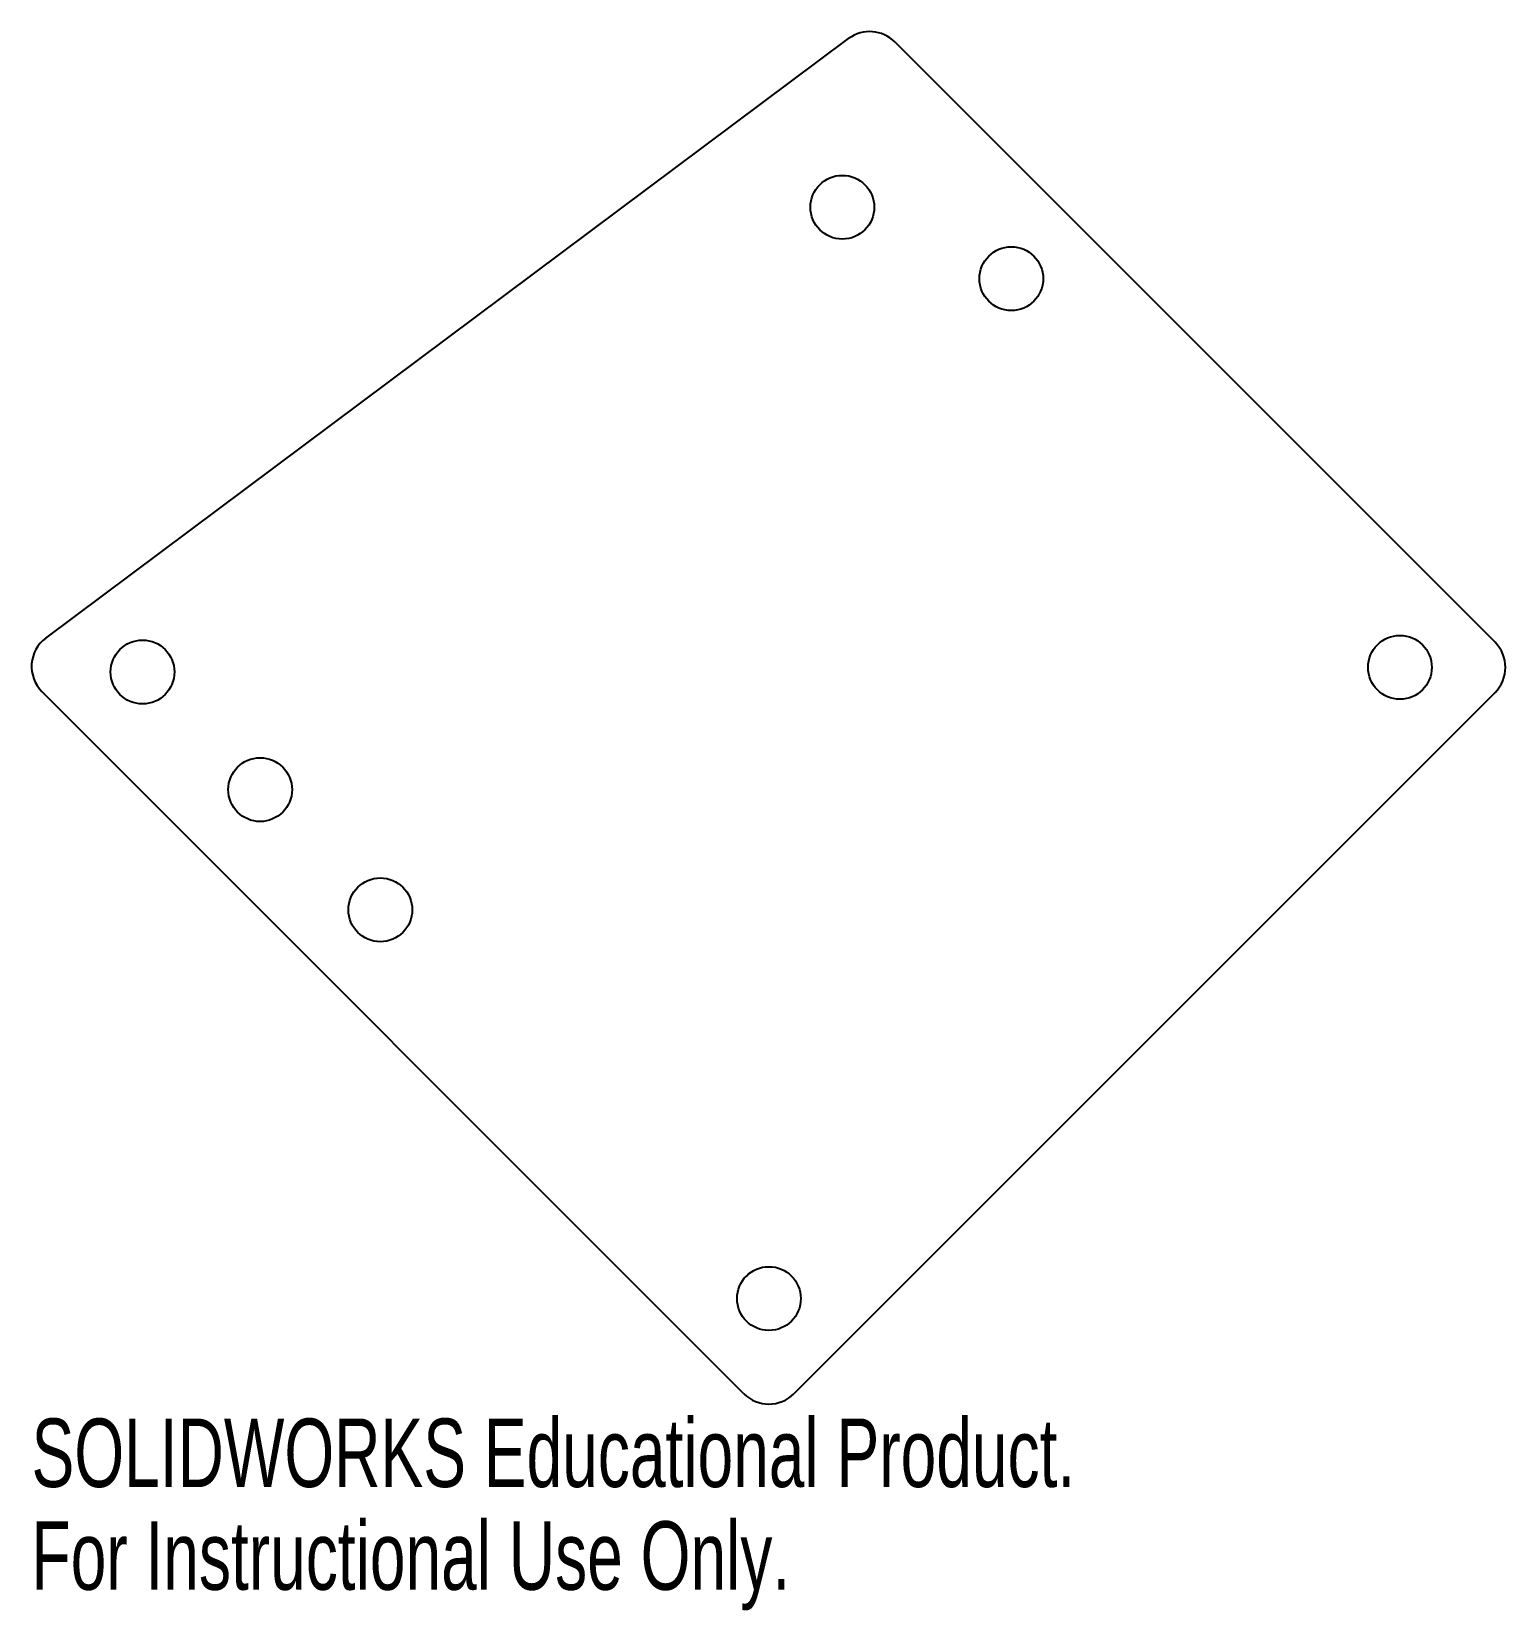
# Model space of a CAD drawing. Header units: inches. Extents: x 14.58 to 18.67, y 10.46 to 14.85.
import ezdxf

# ---------------------------------------------------------------- set-up
doc = ezdxf.new("R2010")
doc.units = ezdxf.units.IN
doc.header["$MEASUREMENT"] = 0
doc.styles.add('SLDTEXTSTYLE0', font='TXT', dxfattribs={"width": 0.7})

msp = doc.modelspace()

# ---------------------------------------------------------------- linework, layer by layer
at = {"color": 7, "linetype": 'Continuous', "lineweight": 25}
for p, q in [((14.6146, 13.1627), (16.8462, 14.8285)), ((18.643, 13.151), (16.9747, 14.8192)), ((16.555, 11.0631), (14.6039, 13.0142)), ((18.643, 13.0118), (16.6942, 11.0631))]:
    msp.add_line(p, q, dxfattribs=at)
for centre in [(16.8287, 14.36), (17.2983, 14.1615), (18.3785, 13.0814), (14.8835, 13.0686), (15.2104, 12.7417), (15.5445, 12.4077), (16.6246, 11.3275)]:
    msp.add_circle(centre, 0.0886, dxfattribs=at)
for centre, start, end in [((16.9051, 14.7496), 45, 126.7411), ((14.6735, 13.0838), 126.7411, 225), ((18.5734, 13.0814), 315, 45), ((16.6246, 11.1326), 225, 315)]:
    msp.add_arc(centre, 0.0984, start, end, dxfattribs=at)

# ---------------------------------------------------------------- texts
at = {"color": 7, "linetype": 'Continuous', "char_height": 0.1903, "attachment_point": 1, "style": 'SLDTEXTSTYLE0'}
for s, insert in [('SOLIDWORKS Educational Product.', (14.5751, 10.9941)), ('For Instructional Use Only.', (14.5751, 10.7086))]:
    msp.add_mtext(s, dxfattribs=dict(at, insert=insert))

doc.saveas('drawing.dxf')
